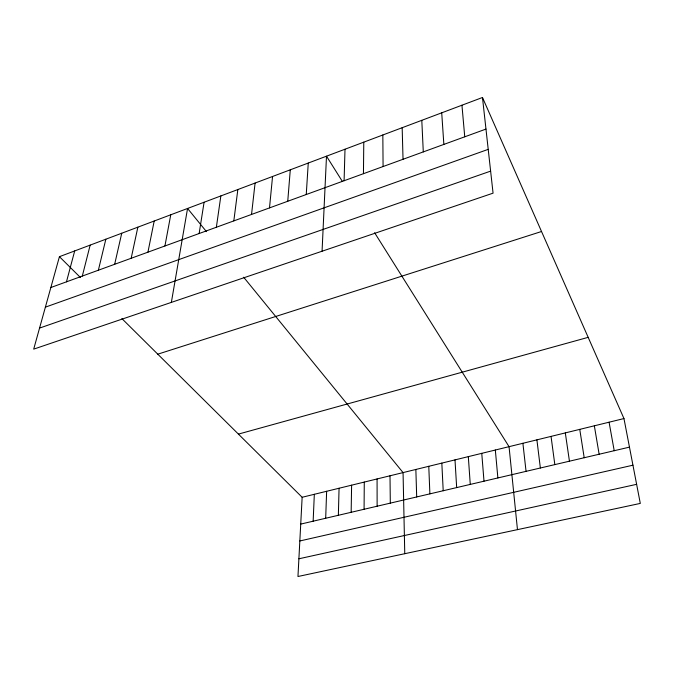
<?xml version="1.0" encoding="UTF-8"?>
<svg xmlns="http://www.w3.org/2000/svg" width="674" height="674" viewBox="0 0 674 674"><rect width="100%" height="100%" fill="white"/><g stroke="black" fill="none" stroke-linecap="round" stroke-linejoin="round"><path stroke-width="1.01" d="M364.078 509.274L364.28 482.079M363.446 173.69L363.783 142.155M351.154 512.299L351.609 485.179M338.356 515.29L339.064 488.246M344.094 180.742L345.004 149.224M325.685 518.255L326.637 491.287M313.149 521.196L314.328 494.295M322.062 251.225L326.502 156.183L342.358 181.416M121.893 318.6L302.146 497.277L297.959 576.506L640.3 503.411L623.964 418.562L482.474 97.494L59.43 256.676L33.7 349.132L493.065 193.16L482.474 97.494M306.249 194.516L308.262 163.049M287.747 201.256L290.283 169.814M269.507 207.895L272.557 176.478M251.537 214.442L255.084 183.058M233.819 220.895L237.846 189.546M216.362 227.248L220.853 195.94M199.142 233.516L204.087 202.242M171.356 302.399L187.557 208.468L206.463 231.637M164.928 245.976L170.758 214.787M147.935 252.169L154.194 221.021M131.177 258.268L137.858 227.172M114.664 264.284L121.741 233.229M98.37 270.215L105.843 239.211M82.312 276.062L90.164 245.117M66.473 281.825L74.696 250.939M50.845 287.52L485.971 129.079M45.385 307.15L488.212 149.358M39.555 328.095L490.621 171.129M157.792 354.179L541.534 231.502M238.419 434.107L588.175 337.345M302.146 497.277L623.964 418.562M300.73 524.102L629.465 447.14M299.837 540.969L632.945 465.195M298.894 558.788L636.627 484.32M59.43 256.676L80.425 277.494M243.659 277.225L403.06 472.592L404.762 553.708M374.601 232.724L509.047 446.668L517.472 529.638M609.077 422.202L614.216 450.712M594.342 425.808L599.135 454.242M579.758 429.372L584.206 457.739M565.317 432.902L569.437 461.193M551.037 436.398L554.828 464.613M536.9 439.852L540.363 468M522.898 443.281L526.057 471.353M495.331 450.021L497.875 477.95M461.943 105.22L464.748 136.805M481.758 453.341L483.999 481.194M468.312 456.635L470.267 484.412M441.714 112.828L443.854 144.413M455.001 459.887L456.669 487.597M441.824 463.114L443.206 490.748M421.798 120.326L423.289 151.903M428.774 466.307L429.886 493.865M415.858 469.466L416.692 496.949M402.167 127.706L403.035 159.275M390.002 475.785L390.313 503.124M382.832 134.985L383.085 166.537M377.078 478.944L377.128 506.216"/></g></svg>
